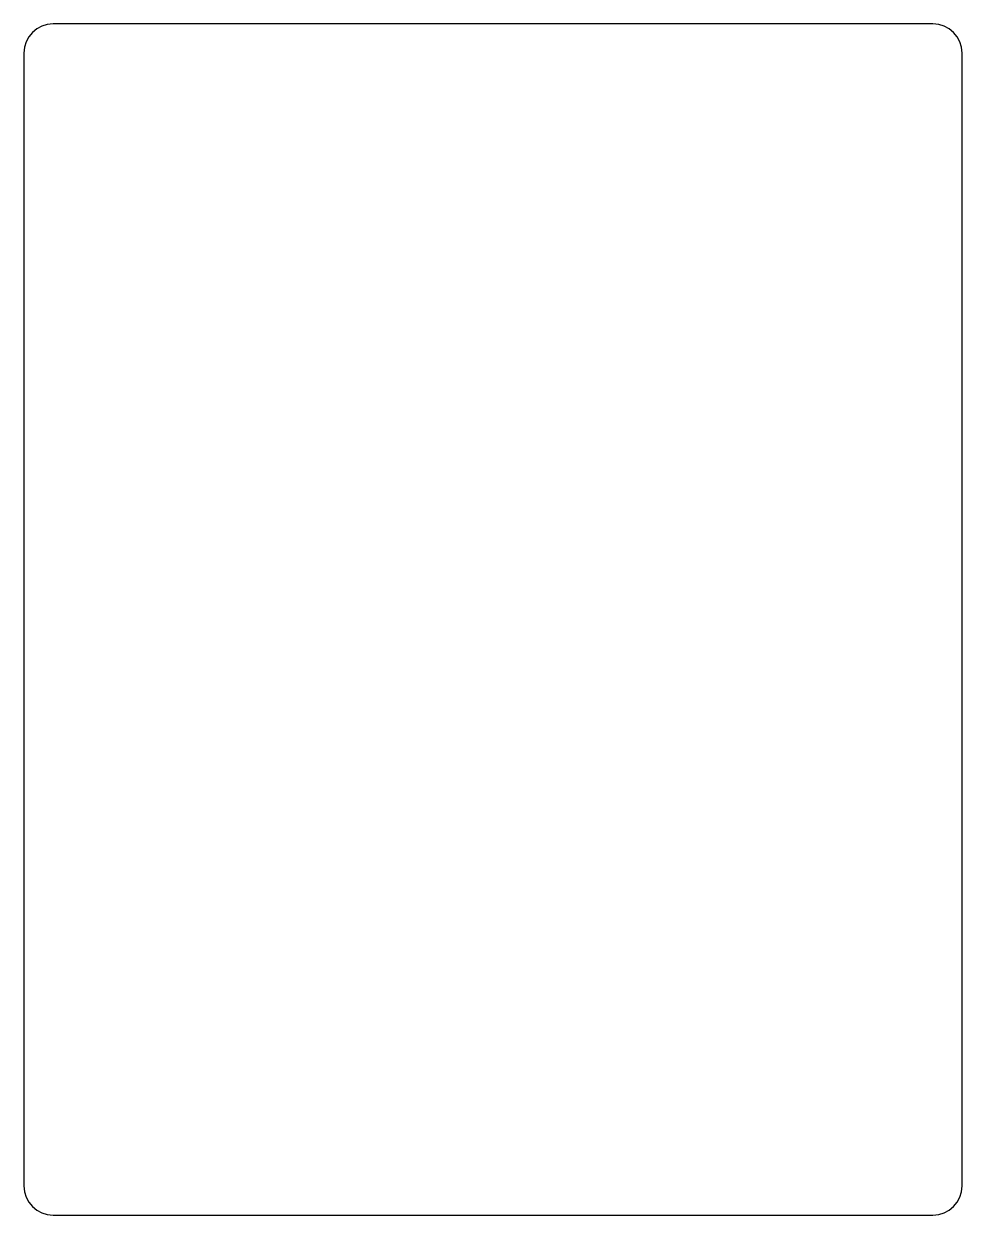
# Model space of a CAD drawing. Header units: millimetres. Extents: x 0 to 101, y 0 to 129.
import ezdxf

# ---------------------------------------------------------------- set-up
doc = ezdxf.new("R2010")
doc.units = ezdxf.units.MM
doc.header["$MEASUREMENT"] = 0
doc.layers.add('Layer 11', color=7, linetype='Continuous', lineweight=0)

msp = doc.modelspace()

# ---------------------------------------------------------------- linework, layer by layer
at = {"layer": 'Layer 11', "color": 7, "lineweight": 25}
msp.add_open_spline([(101.3, 3.17), (101.3, 1.42), (99.88, 0), (98.13, 0), (98.13, 0), (98.13, 0), (98.13, 0), (98.13, 0), (94.97, 0), (94.97, 0), (94.97, 0), (91.8, 0), (91.8, 0), (91.8, 0), (88.64, 0), (88.64, 0), (88.64, 0), (85.47, 0), (85.47, 0), (85.47, 0), (82.31, 0), (82.31, 0), (82.31, 0), (79.14, 0), (79.14, 0), (79.14, 0), (75.97, 0), (75.97, 0), (75.97, 0), (72.81, 0), (72.81, 0), (72.81, 0), (69.64, 0), (69.64, 0), (69.64, 0), (66.48, 0), (66.48, 0), (66.48, 0), (63.31, 0), (63.31, 0), (63.31, 0), (60.15, 0), (60.15, 0), (60.15, 0), (56.98, 0), (56.98, 0), (56.98, 0), (53.82, 0), (53.82, 0), (53.82, 0), (50.65, 0), (50.65, 0), (50.65, 0), (47.48, 0), (47.48, 0), (47.48, 0), (44.32, 0), (44.32, 0), (44.32, 0), (41.15, 0), (41.15, 0), (41.15, 0), (37.99, 0), (37.99, 0), (37.99, 0), (34.82, 0), (34.82, 0), (34.82, 0), (31.66, 0), (31.66, 0), (31.66, 0), (28.49, 0), (28.49, 0), (28.49, 0), (25.32, 0), (25.32, 0), (25.32, 0), (22.16, 0), (22.16, 0), (22.16, 0), (18.99, 0), (18.99, 0), (18.99, 0), (15.83, 0), (15.83, 0), (15.83, 0), (12.66, 0), (12.66, 0), (12.66, 0), (9.5, 0), (9.5, 0), (9.5, 0), (6.33, 0), (6.33, 0), (6.33, 0), (3.17, 0), (3.17, 0), (3.17, 0), (3.17, 0), (3.17, 0), (1.42, 0), (0, 1.42), (0, 3.17), (0, 3.17), (0, 4.02), (0, 4.02), (0, 4.02), (0, 8.03), (0, 8.03), (0, 8.03), (0, 12.05), (0, 12.05), (0, 12.05), (0, 16.06), (0, 16.06), (0, 16.06), (0, 20.08), (0, 20.08), (0, 20.08), (0, 24.1), (0, 24.1), (0, 24.1), (0, 28.11), (0, 28.11), (0, 28.11), (0, 32.13), (0, 32.13), (0, 32.13), (0, 36.14), (0, 36.14), (0, 36.14), (0, 40.16), (0, 40.16), (0, 40.16), (0, 44.17), (0, 44.17), (0, 44.17), (0, 48.19), (0, 48.19), (0, 48.19), (0, 52.21), (0, 52.21), (0, 52.21), (0, 56.22), (0, 56.22), (0, 56.22), (0, 60.24), (0, 60.24), (0, 60.24), (0, 64.25), (0, 64.25), (0, 64.25), (0, 68.27), (0, 68.27), (0, 68.27), (0, 72.29), (0, 72.29), (0, 72.29), (0, 76.3), (0, 76.3), (0, 76.3), (0, 80.32), (0, 80.32), (0, 80.32), (0, 84.33), (0, 84.33), (0, 84.33), (0, 88.35), (0, 88.35), (0, 88.35), (0, 92.37), (0, 92.37), (0, 92.37), (0, 96.38), (0, 96.38), (0, 96.38), (0, 100.4), (0, 100.4), (0, 100.4), (0, 104.41), (0, 104.41), (0, 104.41), (0, 108.43), (0, 108.43), (0, 108.43), (0, 112.45), (0, 112.45), (0, 112.45), (0, 116.46), (0, 116.46), (0, 116.46), (0, 120.48), (0, 120.48), (0, 120.48), (0, 124.49), (0, 124.49), (0, 124.49), (0, 125.34), (0, 125.34), (0, 127.09), (1.42, 128.51), (3.17, 128.51), (3.17, 128.51), (3.17, 128.51), (3.17, 128.51), (3.17, 128.51), (6.33, 128.51), (6.33, 128.51), (6.33, 128.51), (9.5, 128.51), (9.5, 128.51), (9.5, 128.51), (12.66, 128.51), (12.66, 128.51), (12.66, 128.51), (15.83, 128.51), (15.83, 128.51), (15.83, 128.51), (18.99, 128.51), (18.99, 128.51), (18.99, 128.51), (22.16, 128.51), (22.16, 128.51), (22.16, 128.51), (25.32, 128.51), (25.32, 128.51), (25.32, 128.51), (28.49, 128.51), (28.49, 128.51), (28.49, 128.51), (31.66, 128.51), (31.66, 128.51), (31.66, 128.51), (34.82, 128.51), (34.82, 128.51), (34.82, 128.51), (37.99, 128.51), (37.99, 128.51), (37.99, 128.51), (41.15, 128.51), (41.15, 128.51), (41.15, 128.51), (44.32, 128.51), (44.32, 128.51), (44.32, 128.51), (47.48, 128.51), (47.48, 128.51), (47.48, 128.51), (50.65, 128.51), (50.65, 128.51), (50.65, 128.51), (53.82, 128.51), (53.82, 128.51), (53.82, 128.51), (56.98, 128.51), (56.98, 128.51), (56.98, 128.51), (60.15, 128.51), (60.15, 128.51), (60.15, 128.51), (63.31, 128.51), (63.31, 128.51), (63.31, 128.51), (66.48, 128.51), (66.48, 128.51), (66.48, 128.51), (69.64, 128.51), (69.64, 128.51), (69.64, 128.51), (72.81, 128.51), (72.81, 128.51), (72.81, 128.51), (75.97, 128.51), (75.97, 128.51), (75.97, 128.51), (79.14, 128.51), (79.14, 128.51), (79.14, 128.51), (82.31, 128.51), (82.31, 128.51), (82.31, 128.51), (85.47, 128.51), (85.47, 128.51), (85.47, 128.51), (88.64, 128.51), (88.64, 128.51), (88.64, 128.51), (91.8, 128.51), (91.8, 128.51), (91.8, 128.51), (94.97, 128.51), (94.97, 128.51), (94.97, 128.51), (98.13, 128.51), (98.13, 128.51), (98.13, 128.51), (98.13, 128.51), (98.13, 128.51), (99.88, 128.51), (101.3, 127.09), (101.3, 125.34), (101.3, 125.34), (101.3, 124.49), (101.3, 124.49), (101.3, 124.49), (101.3, 120.48), (101.3, 120.48), (101.3, 120.48), (101.3, 116.46), (101.3, 116.46), (101.3, 116.46), (101.3, 112.45), (101.3, 112.45), (101.3, 112.45), (101.3, 108.43), (101.3, 108.43), (101.3, 108.43), (101.3, 104.41), (101.3, 104.41), (101.3, 104.41), (101.3, 100.4), (101.3, 100.4), (101.3, 100.4), (101.3, 96.38), (101.3, 96.38), (101.3, 96.38), (101.3, 92.37), (101.3, 92.37), (101.3, 92.37), (101.3, 88.35), (101.3, 88.35), (101.3, 88.35), (101.3, 84.33), (101.3, 84.33), (101.3, 84.33), (101.3, 80.32), (101.3, 80.32), (101.3, 80.32), (101.3, 76.3), (101.3, 76.3), (101.3, 76.3), (101.3, 72.29), (101.3, 72.29), (101.3, 72.29), (101.3, 68.27), (101.3, 68.27), (101.3, 68.27), (101.3, 64.25), (101.3, 64.25), (101.3, 64.25), (101.3, 60.24), (101.3, 60.24), (101.3, 60.24), (101.3, 56.22), (101.3, 56.22), (101.3, 56.22), (101.3, 52.21), (101.3, 52.21), (101.3, 52.21), (101.3, 48.19), (101.3, 48.19), (101.3, 48.19), (101.3, 44.17), (101.3, 44.17), (101.3, 44.17), (101.3, 40.16), (101.3, 40.16), (101.3, 40.16), (101.3, 36.14), (101.3, 36.14), (101.3, 36.14), (101.3, 32.13), (101.3, 32.13), (101.3, 32.13), (101.3, 28.11), (101.3, 28.11), (101.3, 28.11), (101.3, 24.1), (101.3, 24.1), (101.3, 24.1), (101.3, 20.08), (101.3, 20.08), (101.3, 20.08), (101.3, 16.06), (101.3, 16.06), (101.3, 16.06), (101.3, 12.05), (101.3, 12.05), (101.3, 12.05), (101.3, 8.03), (101.3, 8.03), (101.3, 8.03), (101.3, 4.02), (101.3, 4.02), (101.3, 4.02), (101.3, 3.17), (101.3, 3.17)], degree=3, knots=[0, 0, 0, 0, 1, 1, 1, 2, 2, 2, 3, 3, 3, 4, 4, 4, 5, 5, 5, 6, 6, 6, 7, 7, 7, 8, 8, 8, 9, 9, 9, 10, 10, 10, 11, 11, 11, 12, 12, 12, 13, 13, 13, 14, 14, 14, 15, 15, 15, 16, 16, 16, 17, 17, 17, 18, 18, 18, 19, 19, 19, 20, 20, 20, 21, 21, 21, 22, 22, 22, 23, 23, 23, 24, 24, 24, 25, 25, 25, 26, 26, 26, 27, 27, 27, 28, 28, 28, 29, 29, 29, 30, 30, 30, 31, 31, 31, 32, 32, 32, 33, 33, 33, 34, 34, 34, 35, 35, 35, 36, 36, 36, 37, 37, 37, 38, 38, 38, 39, 39, 39, 40, 40, 40, 41, 41, 41, 42, 42, 42, 43, 43, 43, 44, 44, 44, 45, 45, 45, 46, 46, 46, 47, 47, 47, 48, 48, 48, 49, 49, 49, 50, 50, 50, 51, 51, 51, 52, 52, 52, 53, 53, 53, 54, 54, 54, 55, 55, 55, 56, 56, 56, 57, 57, 57, 58, 58, 58, 59, 59, 59, 60, 60, 60, 61, 61, 61, 62, 62, 62, 63, 63, 63, 64, 64, 64, 65, 65, 65, 66, 66, 66, 67, 67, 67, 68, 68, 68, 69, 69, 69, 70, 70, 70, 71, 71, 71, 72, 72, 72, 73, 73, 73, 74, 74, 74, 75, 75, 75, 76, 76, 76, 77, 77, 77, 78, 78, 78, 79, 79, 79, 80, 80, 80, 81, 81, 81, 82, 82, 82, 83, 83, 83, 84, 84, 84, 85, 85, 85, 86, 86, 86, 87, 87, 87, 88, 88, 88, 89, 89, 89, 90, 90, 90, 91, 91, 91, 92, 92, 92, 93, 93, 93, 94, 94, 94, 95, 95, 95, 96, 96, 96, 97, 97, 97, 98, 98, 98, 99, 99, 99, 100, 100, 100, 101, 101, 101, 102, 102, 102, 103, 103, 103, 104, 104, 104, 105, 105, 105, 106, 106, 106, 107, 107, 107, 108, 108, 108, 109, 109, 109, 110, 110, 110, 111, 111, 111, 112, 112, 112, 113, 113, 113, 114, 114, 114, 115, 115, 115, 116, 116, 116, 117, 117, 117, 118, 118, 118, 119, 119, 119, 120, 120, 120, 121, 121, 121, 122, 122, 122, 123, 123, 123, 124, 124, 124, 125, 125, 125, 126, 126, 126, 127, 127, 127, 128, 128, 128, 129, 129, 129, 130, 130, 130, 131, 131, 131, 132, 132, 132, 132], dxfattribs=at)

doc.saveas('drawing.dxf')
